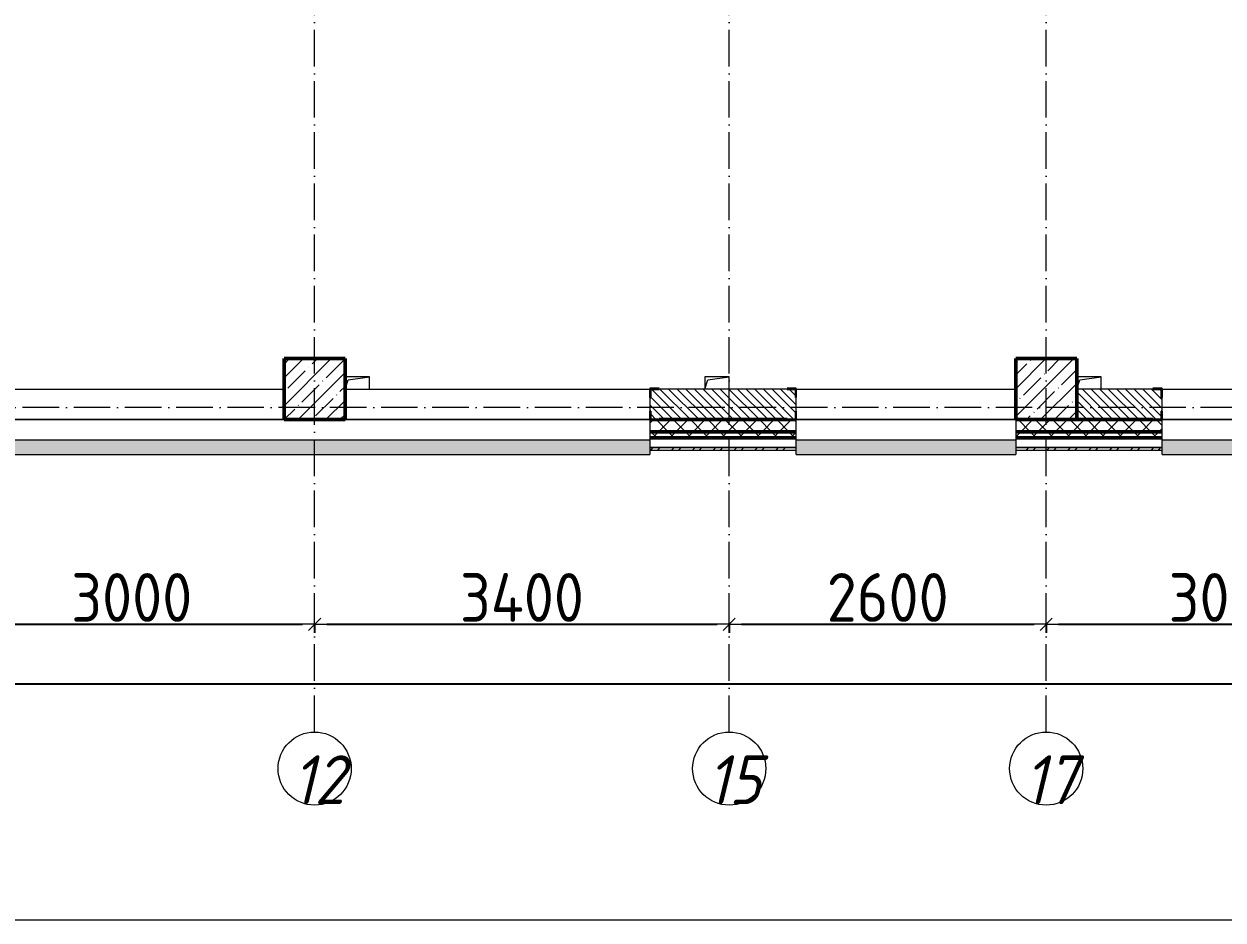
# Model space of a CAD drawing. Header units: millimetres. Extents: x -213536 to 1564669, y -45299 to 942238.
# Drawn here: x 160095 to 169929, y 452991 to 460343 of the extents above; entities that cross this region are included whole.
import ezdxf

# ---------------------------------------------------------------- set-up
doc = ezdxf.new("R2010")
doc.units = ezdxf.units.MM
doc.linetypes.add('50_200_ШТРИХ_1Т_ш5_п1_п1_', pattern=[700, 500, -100, 0, -100])
for name, color, linetype, lineweight in [('A-____-____-DIMS', 7, 'Continuous', 9), ('A-GENM-____-MCUT', 7, 'Continuous', 25), ('A-GENM-____-OTLN', 7, 'Continuous', 9), ('A-GENM-____-OTLN-1', 7, 'Continuous', 25), ('A-GLAZ-____-OTLN', 7, 'Continuous', 9), ('A-WALL-____-MCUT-2', 7, 'Continuous', 50), ('A-WALL-____-MCUT-3', 7, 'Continuous', 9), ('A-WALL-____-OTLN', 7, 'Continuous', 9), ('A-WALL-____-PATT-1', 7, 'Continuous', 9), ('A-WALL-FNSH-MCUT-1', 7, 'Continuous', 9), ('S-COLS-____-MCUT', 7, 'Continuous', 50), ('S-COLS-____-OTLN', 7, 'Continuous', 9), ('S-GRID-____-IDEN', 7, 'Continuous', 9), ('S-GRID-____-OTLN-1', 7, '50_200_ШТРИХ_1Т_ш5_п1_п1_', 9)]:
    doc.layers.add(name, color=color, linetype=linetype, lineweight=lineweight)
doc.layers.add('A-GLAZ-____-OTLN-1', color=7, linetype='Continuous', lineweight=9, true_color=0xc0c0c0)
doc.styles.add('ISOCPEUR_I', font='isocpeui.ttf', dxfattribs={"width": 0.9, "height": 2.5})
doc.styles.add('СПДС', font='isocpeur.ttf', dxfattribs={"width": 0.9})
doc.dimstyles.new('Размера А3', dxfattribs={"dimtxt": 200, "dimasz": 100, "dimexe": 70, "dimexo": 100, "dimgap": 20, "dimtad": 1, "dimdec": 0, "dimrnd": 10, "dimzin": 0, "dimdsep": 46, "dimtxsty": 'СПДС', "dimblk": 'ARROWHEAD_6', "dimcen": 1, "dimclrd": 256, "dimclre": 256, "dimclrt": 256, "dimazin": 0, "dimtfac": 1, "dimtdec": 0, "dimtmove": 2, "dimatfit": 3, "dimfxl": 1, "dimtolj": 1, "dimtzin": 0, "dimarcsym": 0})
pattern_1 = [(45, (142429.06, 459015.94), (-70.71068, 70.71068), []), (135, (142429.06, 459015.94), (-70.71068, -70.71068), [])]
pattern_2 = [(135, (142429.057, 459015.94), (-35.35534, -35.35534), [])]

# ---------------------------------------------------------------- blocks, each defined once
blk = doc.blocks.new('BSC_Колонна _Прямоугольная - 500х500-V76-АР1_План отверстий 3 этажа в осях 1-64_А-ГГ')
at = {"layer": 'S-COLS-____-OTLN'}
h = blk.add_hatch(dxfattribs=at)
h.set_pattern_fill('FP_113', color=256, style=0, pattern_type=2)
h.set_pattern_definition([(45, (-20050, 1668.96), (-114.0493, 114.0493), []), (45, (-19935.95, 1668.96), (-114.0493, 114.0493), [201.613, -40.323, 3.353, -36.97])])
h.paths.add_polyline_path([(-250, -250), (250, -250), (250, 250), (-250, 250)], flags=0)
at = {"layer": 'S-COLS-____-MCUT'}
for p, q in [((250, 250), (-250, 250)), ((-250, 250), (-250, -250)), ((250, -250), (250, 250)), ((-250, -250), (250, -250))]:
    blk.add_line(p, q, dxfattribs=at)
blk = doc.blocks.new('BSC_Колонна _Прямоугольная - 500х500-V104-АР1_План отверстий 3 этажа в осях 1-64_А-ГГ')
at = {"layer": 'S-COLS-____-OTLN'}
h = blk.add_hatch(dxfattribs=at)
h.set_pattern_fill('FP_127', color=256, style=0, pattern_type=2)
h.set_pattern_definition([(45, (-26050, 1668.96), (-114.0493, 114.0493), []), (45, (-25935.95, 1668.96), (-114.0493, 114.0493), [201.613, -40.323, 3.353, -36.97])])
h.paths.add_polyline_path([(-250, -250), (250, -250), (250, 250), (-250, 250)], flags=0)
at = {"layer": 'S-COLS-____-MCUT'}
for p, q in [((250, 250), (-250, 250)), ((-250, 250), (-250, -250)), ((250, -250), (250, 250)), ((-250, -250), (250, -250))]:
    blk.add_line(p, q, dxfattribs=at)
blk = doc.blocks.new('Фахверк_СКБ_Уголок - 250_2700-27497298-АР1_План отверстий 3 этажа в осях 1-64_А-ГГ')
at = {"layer": 'A-GENM-____-MCUT'}
for p, q in [((200, 181), (125, 181)), ((125, 181), (125, 106)), ((125, 106), (131, 106)), ((131, 106), (131, 175)), ((131, 175), (200, 175)), ((200, 175), (200, 181)), ((131, -6), (125, -6)), ((125, -6), (125, -81)), ((125, -81), (200, -81)), ((131, -75), (131, -6)), ((200, -75), (131, -75)), ((200, -81), (200, -75))]:
    blk.add_line(p, q, dxfattribs=at)
blk = doc.blocks.new('AR_Отверстие прямоугольное _в плите_ - AR_Отверстие прямоугольное _в плите_-30510712-АР1_План отверстий 3 этажа в осях 1-64_А-ГГ')
at = {"layer": 'A-GENM-____-OTLN'}
for p, q in [((100, 50), (-100, 50)), ((-100, -50), (-75, 25)), ((-75, 25), (100, 50)), ((100, -50), (100, 50))]:
    blk.add_line(p, q, dxfattribs=at)
blk = doc.blocks.new('AR_Отверстие прямоугольное _в плите_ - AR_Отверстие прямоугольное _в плите_-V184-АР1_План отверстий 3 этажа в осях 1-64_А-ГГ')
at = {"layer": 'A-GENM-____-OTLN'}
for p, q in [((100, 50), (-100, 50)), ((-100, 50), (-100, -50)), ((-100, -50), (-75, 25)), ((-75, 25), (100, 50)), ((100, -50), (100, 50))]:
    blk.add_line(p, q, dxfattribs=at)
blk = doc.blocks.new('Отлив_СКБ - Отлив витража_120_НВФ-31885342-АР1_План отверстий 3 этажа в осях 1-64_А-ГГ')
at = {"layer": 'A-GLAZ-____-OTLN-1'}
for points in [[(7800, -2), (7800, 0), (0, 0), (0, -2), (6195.9, -2)], [(7800, -120), (7800, -2), (0, -2), (0, -120), (6195.9, -120)]]:
    blk.add_hatch(color=256, dxfattribs=at).paths.add_polyline_path(points, flags=0)
at = {"layer": 'A-GLAZ-____-OTLN'}
for p, q in [((0, 0), (7800, 0)), ((7800, -2), (0, -2)), ((0, -120), (0, -83)), ((7800, -83), (7800, -120)), ((0, -120), (7800, -120))]:
    blk.add_line(p, q, dxfattribs=at)
blk = doc.blocks.new('Отлив_СКБ - Отлив витража_120_НВФ-V214-АР1_План отверстий 3 этажа в осях 1-64_А-ГГ')
at = {"layer": 'A-GLAZ-____-OTLN-1'}
for points in [[(0, -2), (1800, -2), (1800, 0), (0, 0)], [(730.8, -120), (1800, -120), (1800, -2), (0, -2), (0, -120)]]:
    blk.add_hatch(color=256, dxfattribs=at).paths.add_polyline_path(points, flags=0)
at = {"layer": 'A-GLAZ-____-OTLN'}
for p, q in [((0, 0), (1800, 0)), ((1800, -2), (0, -2)), ((0, -120), (0, -83)), ((1800, -63), (1800, -120)), ((0, -120), (1800, -120))]:
    blk.add_line(p, q, dxfattribs=at)
blk = doc.blocks.new('Отлив_СКБ - Отлив витража_120_НВФ-31885687-АР1_План отверстий 3 этажа в осях 1-64_А-ГГ')
at = {"layer": 'A-GLAZ-____-OTLN-1'}
for points in [[(0, 0), (0, -2), (1800, -2), (1800, 0), (534.2, 0)], [(0, -2), (0, -120), (1800, -120), (1800, -2), (534.2, -2)]]:
    blk.add_hatch(color=256, dxfattribs=at).paths.add_polyline_path(points, flags=0)
at = {"layer": 'A-GLAZ-____-OTLN'}
for p, q in [((0, 0), (1800, 0)), ((1800, -2), (0, -2)), ((0, -120), (0, -83)), ((1800, -83), (1800, -120)), ((0, -120), (1800, -120))]:
    blk.add_line(p, q, dxfattribs=at)
blk = doc.blocks.new('Ось сетки - Круг_Ø6_00__ISO-2_5_0_9K_-25732049-АР1_План отверстий 3 этажа в осях 1-64_А-ГГ')
at = {"layer": 'S-GRID-____-IDEN'}
blk.add_circle((0, 0), 3, dxfattribs=at)
blk = doc.blocks.new('ARROWHEAD_6')
at = {"color": 0, "linetype": 'Continuous'}
for p, q in [((0, 0), (-1, 0)), ((-0.5, -0.5), (0.5, 0.5))]:
    blk.add_line(p, q, dxfattribs=at)
blk = doc.blocks.new('*D2810')
at = {"layer": 'A-____-____-DIMS', "lineweight": -2, "transparency": 16777216}
for p, q in [((159479.1, 455423.5), (159479.1, 455347.4)), ((159579.1, 455417.4), (162379.1, 455417.4)), ((162479.1, 455423.5), (162479.1, 455347.4))]:
    blk.add_line(p, q, dxfattribs=at)
at = {"layer": 'Defpoints', "color": 0, "lineweight": 50, "transparency": 16777216}
for p in [(159479.1, 455523.5), (162479.1, 455523.5), (162479.1, 455417.4)]:
    blk.add_point(p, dxfattribs=at)
at = {"layer": 'A-____-____-DIMS', "lineweight": -2, "transparency": 16777216, "xscale": 100, "yscale": 100, "zscale": 100, "rotation": 180}
blk.add_blockref('ARROWHEAD_6', (159479.1, 455417.4), dxfattribs=at)
at = {"layer": 'A-____-____-DIMS', "lineweight": -2, "transparency": 16777216, "xscale": 100, "yscale": 100, "zscale": 100}
blk.add_blockref('ARROWHEAD_6', (162479.1, 455417.4), dxfattribs=at)
at = {"layer": 'A-____-____-DIMS', "transparency": 16777216, "insert": (160979.1, 455637.4), "char_height": 400, "attachment_point": 5, "style": 'СПДС'}
blk.add_mtext('\\A1;3000', dxfattribs=at)
blk = doc.blocks.new('*D2811')
at = {"layer": 'A-____-____-DIMS', "lineweight": -2, "transparency": 16777216}
for p, q in [((162479.1, 455423.5), (162479.1, 455347.4)), ((162579.1, 455417.4), (165779.1, 455417.4)), ((165879.1, 455423.5), (165879.1, 455347.4))]:
    blk.add_line(p, q, dxfattribs=at)
at = {"layer": 'Defpoints', "color": 0, "lineweight": 50, "transparency": 16777216}
for p in [(162479.1, 455523.5), (165879.1, 455523.5), (165879.1, 455417.4)]:
    blk.add_point(p, dxfattribs=at)
at = {"layer": 'A-____-____-DIMS', "lineweight": -2, "transparency": 16777216, "xscale": 100, "yscale": 100, "zscale": 100, "rotation": 180}
blk.add_blockref('ARROWHEAD_6', (162479.1, 455417.4), dxfattribs=at)
at = {"layer": 'A-____-____-DIMS', "lineweight": -2, "transparency": 16777216, "xscale": 100, "yscale": 100, "zscale": 100}
blk.add_blockref('ARROWHEAD_6', (165879.1, 455417.4), dxfattribs=at)
at = {"layer": 'A-____-____-DIMS', "transparency": 16777216, "insert": (164179.1, 455637.4), "char_height": 400, "attachment_point": 5, "style": 'СПДС'}
blk.add_mtext('\\A1;3400', dxfattribs=at)
blk = doc.blocks.new('*D2812')
at = {"layer": 'A-____-____-DIMS', "lineweight": -2, "transparency": 16777216}
for p, q in [((165879.1, 455423.5), (165879.1, 455347.4)), ((165979.1, 455417.4), (168379.1, 455417.4)), ((168479.1, 455423.5), (168479.1, 455347.4))]:
    blk.add_line(p, q, dxfattribs=at)
at = {"layer": 'Defpoints', "color": 0, "lineweight": 50, "transparency": 16777216}
for p in [(165879.1, 455523.5), (168479.1, 455523.5), (168479.1, 455417.4)]:
    blk.add_point(p, dxfattribs=at)
at = {"layer": 'A-____-____-DIMS', "lineweight": -2, "transparency": 16777216, "xscale": 100, "yscale": 100, "zscale": 100, "rotation": 180}
blk.add_blockref('ARROWHEAD_6', (165879.1, 455417.4), dxfattribs=at)
at = {"layer": 'A-____-____-DIMS', "lineweight": -2, "transparency": 16777216, "xscale": 100, "yscale": 100, "zscale": 100}
blk.add_blockref('ARROWHEAD_6', (168479.1, 455417.4), dxfattribs=at)
at = {"layer": 'A-____-____-DIMS', "transparency": 16777216, "insert": (167179.1, 455637.4), "char_height": 400, "attachment_point": 5, "style": 'СПДС'}
blk.add_mtext('\\A1;2600', dxfattribs=at)
blk = doc.blocks.new('*D2813')
at = {"layer": 'A-____-____-DIMS', "lineweight": -2, "transparency": 16777216}
for p, q in [((168479.1, 455423.5), (168479.1, 455347.4)), ((168579.1, 455417.4), (171379.1, 455417.4)), ((171479.1, 455423.5), (171479.1, 455347.4))]:
    blk.add_line(p, q, dxfattribs=at)
at = {"layer": 'Defpoints', "color": 0, "lineweight": 50, "transparency": 16777216}
for p in [(168479.1, 455523.5), (171479.1, 455523.5), (171479.1, 455417.4)]:
    blk.add_point(p, dxfattribs=at)
at = {"layer": 'A-____-____-DIMS', "lineweight": -2, "transparency": 16777216, "xscale": 100, "yscale": 100, "zscale": 100, "rotation": 180}
blk.add_blockref('ARROWHEAD_6', (168479.1, 455417.4), dxfattribs=at)
at = {"layer": 'A-____-____-DIMS', "lineweight": -2, "transparency": 16777216, "xscale": 100, "yscale": 100, "zscale": 100}
blk.add_blockref('ARROWHEAD_6', (171479.1, 455417.4), dxfattribs=at)
at = {"layer": 'A-____-____-DIMS', "transparency": 16777216, "insert": (169979.1, 455637.4), "char_height": 400, "attachment_point": 5, "style": 'СПДС'}
blk.add_mtext('\\A1;3000', dxfattribs=at)
blk = doc.blocks.new('*D2834')
at = {"layer": 'A-____-____-DIMS', "lineweight": -2, "transparency": 16777216}
for p, q in [((140079.1, 454935.3), (140079.1, 454859.2)), ((140179.1, 454929.2), (243479.1, 454929.2)), ((243579.1, 454935.3), (243579.1, 454859.2))]:
    blk.add_line(p, q, dxfattribs=at)
at = {"layer": 'Defpoints', "color": 0, "lineweight": 50, "transparency": 16777216}
for p in [(140079.1, 455035.3), (243579.1, 455035.3), (243579.1, 454929.2)]:
    blk.add_point(p, dxfattribs=at)
at = {"layer": 'A-____-____-DIMS', "lineweight": -2, "transparency": 16777216, "xscale": 100, "yscale": 100, "zscale": 100, "rotation": 180}
blk.add_blockref('ARROWHEAD_6', (140079.1, 454929.2), dxfattribs=at)
at = {"layer": 'A-____-____-DIMS', "lineweight": -2, "transparency": 16777216, "xscale": 100, "yscale": 100, "zscale": 100}
blk.add_blockref('ARROWHEAD_6', (243579.1, 454929.2), dxfattribs=at)
at = {"layer": 'A-____-____-DIMS', "transparency": 16777216, "insert": (191829.1, 455149.2), "char_height": 400, "attachment_point": 5, "style": 'СПДС'}
blk.add_mtext('\\A1;103500', dxfattribs=at)

msp = doc.modelspace()

# ---------------------------------------------------------------- hatches: boundary and pattern name
at = {"layer": 'A-WALL-____-PATT-1'}
h = msp.add_hatch(dxfattribs=at)
h.set_pattern_fill('FP_6', color=256, style=0, pattern_type=2)
h.set_pattern_definition(pattern_2)
h.paths.add_polyline_path([(166354.1, 457097), (166423.1, 457097), (166423.1, 457166), (166429.1, 457166), (166429.1, 457278), (166423.1, 457278), (166423.1, 457347), (165235.1, 457347), (165235.1, 457278), (165229.1, 457278), (165229.1, 457166), (165235.1, 457166), (165235.1, 457097), (165392.4, 457097)], flags=0)
h = msp.add_hatch(dxfattribs=at)
h.set_pattern_fill('FP_6', color=256, style=0, pattern_type=2)
h.set_pattern_definition(pattern_2)
h.paths.add_polyline_path([(168729.1, 457097), (169423.1, 457097), (169423.1, 457166), (169429.1, 457166), (169429.1, 457278), (169423.1, 457278), (169423.1, 457347), (168729.1, 457347)], flags=0)
h = msp.add_hatch(dxfattribs=at)
h.set_pattern_fill('FP_1', color=256, style=0, pattern_type=2)
h.set_pattern_definition(pattern_1)
h.paths.add_polyline_path([(243179.1, 456997), (243679.1, 456997), (243679.1, 457097), (234654.1, 457097), (234654.1, 457091), (234579.1, 457091), (234579.1, 456997), (243160.8, 456997)], flags=0)
h.paths.add_polyline_path([(231672.3, 456997), (232779.1, 456997), (232779.1, 457091), (232704.1, 457091), (232704.1, 457097), (224829.1, 457097), (224829.1, 456997), (231429.1, 456997)], flags=0)
h.paths.add_polyline_path([(223829.1, 456997), (223829.1, 457097), (222704.1, 457097), (222704.1, 457091), (222629.1, 457091), (222629.1, 456997), (223718.7, 456997)], flags=0)
h.paths.add_polyline_path([(220829.1, 456997), (220829.1, 457091), (220754.1, 457091), (220754.1, 457097), (219704.1, 457097), (219704.1, 457091), (219629.1, 457091), (219629.1, 456997), (220183.8, 456997)], flags=0)
h.paths.add_polyline_path([(217829.1, 456997), (217829.1, 457097), (216704.1, 457097), (216704.1, 457091), (216629.1, 457091), (216629.1, 456997), (216704.1, 456997)], flags=0)
h.paths.add_polyline_path([(213429.1, 456997), (214829.1, 456997), (214829.1, 457097), (213504.1, 457097), (213504.1, 457091), (213429.1, 457091)], flags=0)
h.paths.add_polyline_path([(211346.5, 456997), (211629.1, 456997), (211629.1, 457091), (211554.1, 457091), (211554.1, 457097), (210504.1, 457097), (210504.1, 457091), (210429.1, 457091), (210429.1, 456997), (210462.8, 456997)], flags=0)
h.paths.add_polyline_path([(208629.1, 456997), (208629.1, 457097), (207504.1, 457097), (207504.1, 457091), (207429.1, 457091), (207429.1, 456997), (207504.1, 456997)], flags=0)
h.paths.add_polyline_path([(205279.1, 456997), (205629.1, 456997), (205629.1, 457091), (205554.1, 457091), (205554.1, 457097), (204504.1, 457097), (204504.1, 457091), (204429.1, 457091), (204429.1, 456997), (205160.4, 456997)], flags=0)
h.paths.add_polyline_path([(202629.1, 456997), (202629.1, 457091), (202554.1, 457091), (202554.1, 457097), (201504.1, 457097), (201504.1, 457091), (201429.1, 457091), (201429.1, 456997), (202509.2, 456997)], flags=0)
h.paths.add_polyline_path([(199629.1, 456997), (199629.1, 457091), (199554.1, 457091), (199554.1, 457097), (198504.1, 457097), (198504.1, 457091), (198429.1, 457091), (198429.1, 456997), (198974.2, 456997)], flags=0)
h.paths.add_polyline_path([(195439.3, 456997), (196629.1, 456997), (196629.1, 457091), (196554.1, 457091), (196554.1, 457097), (195504.1, 457097), (195504.1, 457091), (195429.1, 457091), (195429.1, 456997), (195435.1, 456997)], flags=0)
h.paths.add_polyline_path([(192429.1, 456997), (193629.1, 456997), (193629.1, 457091), (193554.1, 457091), (193554.1, 457097), (192504.1, 457097), (192504.1, 457091), (192429.1, 457091)], flags=0)
h.paths.add_polyline_path([(187485.7, 456997), (187629.1, 456997), (187629.1, 457091), (187554.1, 457091), (187554.1, 457097), (186504.1, 457097), (186504.1, 457091), (186429.1, 457091), (186429.1, 456997), (187279.1, 456997)], flags=0)
h.paths.add_polyline_path([(184629.1, 456997), (184629.1, 457091), (184554.1, 457091), (184554.1, 457097), (183504.1, 457097), (183504.1, 457091), (183429.1, 457091), (183429.1, 456997), (184623.1, 456997)], flags=0)
h.paths.add_polyline_path([(181299.6, 456997), (181629.1, 456997), (181629.1, 457091), (181554.1, 457091.6), (181554.1, 457097), (180229.1, 457097), (180229.1, 456997)], flags=0)
h.paths.add_polyline_path([(177764.7, 456997), (178429.1, 456997), (178429.1, 457091), (178354.1, 457091), (178354.1, 457097), (177229.1, 457097), (177229.1, 456997)], flags=0)
h.paths.add_polyline_path([(175429.1, 456997), (175429.1, 457091), (175354.1, 457091), (175354.1, 457097), (174304.1, 457097), (174304.1, 457091), (174229.1, 457091), (174229.7, 456997), (175423.1, 456997)], flags=0)
h.paths.add_polyline_path([(172429.1, 456997), (172429.1, 457091), (172354.1, 457091), (172354.1, 457097), (171229.1, 457097), (171229.1, 456997), (171578.5, 456997)], flags=0)
h.paths.add_polyline_path([(169429.1, 456997), (169429.1, 457091), (169354.1, 457091), (169354.1, 457097), (168229.1, 457097), (168229.1, 456997), (168927.3, 456997)], flags=0)
h.paths.add_polyline_path([(166429.1, 456997), (166429.1, 457091), (166354.1, 457091), (166354.1, 457097), (165304.1, 457097), (165304.1, 457091), (165229.1, 457091), (165229.1, 456997), (165392.4, 456997)], flags=0)
h.paths.add_polyline_path([(156555.1, 456997), (157429.1, 456997), (157429.1, 457091), (157354.1, 457091), (157354.1, 457097), (156304.1, 457097), (156304.1, 457091), (156229.1, 457091), (156229.1, 456997)], flags=0)
h.paths.add_polyline_path([(154787.6, 456997), (155229.1, 456997), (155229.1, 457091), (155154.1, 457091), (155154.1, 457097), (149904.1, 457097), (149904.1, 457091), (149829.1, 457091), (149829.1, 456997), (153329.1, 456997)], flags=0)
h.paths.add_polyline_path([(147717.8, 456997), (148829.1, 456997), (148829.1, 457091), (148754.1, 457091), (148754.1, 457097), (139979.1, 457097), (139979.1, 456997), (145950.3, 456997)], flags=0)
h = msp.add_hatch(dxfattribs=at)
h.set_pattern_fill('FP_1', color=256, style=0, pattern_type=2)
h.set_pattern_definition(pattern_1)
h.paths.add_polyline_path([(243679.1, 456947), (243779.1, 456947), (243779.1, 456997), (234579.1, 456997), (234579.1, 456947), (243160.8, 456947)], flags=0)
h.paths.add_polyline_path([(231672.3, 456947), (232779.1, 456947), (232779.1, 456997), (224829.1, 456997), (224829.1, 456947), (230788.6, 456947)], flags=0)
h.paths.add_polyline_path([(223718.7, 456947), (223829.1, 456947), (223829.1, 456997), (222629.1, 456997), (222629.1, 456947), (222835, 456947)], flags=0)
h.paths.add_polyline_path([(219629.1, 456947), (220829.1, 456947), (220829.1, 456997), (219629.1, 456997)], flags=0)
h.paths.add_polyline_path([(216648.9, 456947), (217829.1, 456947), (217829.1, 456997), (216629.1, 456997), (216629.1, 456947)], flags=0)
h.paths.add_polyline_path([(214829.1, 456947), (214829.1, 456997), (213429.1, 456997), (213429.1, 456947), (213997.7, 456947)], flags=0)
h.paths.add_polyline_path([(211629.1, 456947), (211629.1, 456997), (210429.1, 456997), (210429.1, 456947), (211346.5, 456947)], flags=0)
h.paths.add_polyline_path([(208629.1, 456947), (208629.1, 456997), (207429.1, 456997), (207429.1, 456947)], flags=0)
h.paths.add_polyline_path([(205629.1, 456947), (205629.1, 456997), (204429.1, 456997), (204429.1, 456947), (205160.4, 456947)], flags=0)
h.paths.add_polyline_path([(201429.1, 456947), (202629.1, 456947), (202629.1, 456997), (201429.1, 456997)], flags=0)
h.paths.add_polyline_path([(198429.1, 456947), (199629.1, 456947), (199629.1, 456997), (198429.1, 456997)], flags=0)
h.paths.add_polyline_path([(195439.3, 456947), (196629.1, 456947), (196629.1, 456997), (195429.1, 456997), (195429.1, 456947)], flags=0)
h.paths.add_polyline_path([(193629.1, 456947), (193629.1, 456997), (192429.1, 456997), (192429.1, 456947), (192788.1, 456947)], flags=0)
h.paths.add_polyline_path([(187485.7, 456947), (187629.1, 456947), (187629.1, 456997), (186429.1, 456997), (186429.1, 456947), (186602, 456947)], flags=0)
h.paths.add_polyline_path([(184629.1, 456947), (184629.1, 456997), (183429.1, 456997), (183429.1, 456947), (183950.8, 456947)], flags=0)
h.paths.add_polyline_path([(181299.6, 456947), (181629.1, 456947), (181629.1, 456997), (180229.1, 456997), (180229.1, 456947)], flags=0)
h.paths.add_polyline_path([(178429.1, 456947), (178429.1, 456997), (177229.1, 456997), (177229.1, 456947), (177764.7, 456947)], flags=0)
h.paths.add_polyline_path([(175429.1, 456947), (175429.1, 456997), (174229.1, 456997), (174229.7, 456947)], flags=0)
h.paths.add_polyline_path([(172429.1, 456947), (172429.1, 456997), (171229.1, 456997), (171229.1, 456947), (171578.5, 456947)], flags=0)
h.paths.add_polyline_path([(169429.1, 456947), (169429.1, 456997), (168229.1, 456997), (168229.1, 456947), (168927.3, 456947)], flags=0)
h.paths.add_polyline_path([(165392.4, 456947), (166429.1, 456947), (166429.1, 456997), (165229.1, 456997), (165229.1, 456947)], flags=0)
h.paths.add_polyline_path([(156229.1, 456947), (157429.1, 456947), (157429.1, 456997), (156229.1, 456997)], flags=0)
h.paths.add_polyline_path([(155229.1, 456947), (155229.1, 456997), (149829.1, 456997), (149829.1, 456947), (154787.6, 456947)], flags=0)
h.paths.add_polyline_path([(148601.5, 456947), (148829.1, 456947), (148829.1, 456997), (139879.1, 456997), (139879.1, 456947), (147717.8, 456947)], flags=0)
h = msp.add_hatch(dxfattribs=at)
h.set_pattern_fill('FP_3', color=256, style=0, pattern_type=2)
h.set_pattern_definition([(45, (142429.06, 459015.94), (-85.5366, 85.5366), []), (45, (142486.08, 459015.94), (-85.5366, 85.5366), [])])
h.paths.add_polyline_path([(180744.1, 456847), (180744.1, 456867), (180230.1, 456867), (180230.1, 456847)], flags=0)
h.paths.add_polyline_path([(178429.1, 456847), (178429.1, 456867), (177229.1, 456867), (177229.1, 456847), (177764.7, 456847)], flags=0)
h.paths.add_polyline_path([(175429.1, 456847), (175429.1, 456867), (174230.1, 456867), (174230.1, 456847)], flags=0)
h.paths.add_polyline_path([(172429.1, 456847), (172429.1, 456867), (171229.1, 456867), (171229.1, 456847), (171578.5, 456847)], flags=0)
h.paths.add_polyline_path([(168927.3, 456847), (169429.1, 456847), (169429.1, 456867), (168230.1, 456867), (168230.1, 456847)], flags=0)
h.paths.add_polyline_path([(166429.1, 456847), (166429.1, 456867), (165229.1, 456867), (165229.1, 456847), (165392.4, 456847)], flags=0)
h.paths.add_polyline_path([(156555.1, 456847), (157429.1, 456847), (157429.1, 456867), (156229.1, 456867), (156229.1, 456847)], flags=0)
h.paths.add_polyline_path([(155229.1, 456847), (155229.1, 456867), (149829.1, 456867), (149829.1, 456847), (154787.6, 456847)], flags=0)
h.paths.add_polyline_path([(148601.5, 456847), (148829.1, 456847), (148829.1, 456867), (139749.1, 456867), (139749.1, 456847), (147717.8, 456847)], flags=0)

# ---------------------------------------------------------------- linework, layer by layer
at = {"color": 1, "lineweight": 0}
msp.add_lwpolyline([(134866.3, 551818.7), (248102.3, 551818.7), (248102.3, 452990.7), (134866.3, 452990.7)], close=True, dxfattribs=at)
at = {"layer": 'A-WALL-____-MCUT-2'}
for p, q in [((166354.1, 457097), (165304.1, 457097)), ((165304.1, 457097), (166354.1, 457097)), ((169354.1, 457097), (168729.1, 457097)), ((168729.1, 457097), (169354.1, 457097)), ((165229.1, 456997), (166429.1, 456997)), ((168229.1, 456997), (169429.1, 456997)), ((165229.1, 456947), (166429.1, 456947)), ((168229.1, 456947), (169429.1, 456947))]:
    msp.add_line(p, q, dxfattribs=at)
at = {"layer": 'A-WALL-____-MCUT-3'}
for p, q in [((165229.1, 457278), (165229.1, 457166)), ((166354.1, 457347), (165304.1, 457347)), ((166429.1, 457166), (166429.1, 457278)), ((169354.1, 457347), (168729.1, 457347)), ((169429.1, 457166), (169429.1, 457278)), ((165229.1, 457091), (165229.1, 456867)), ((166429.1, 456867), (166429.1, 457091)), ((168229.1, 457097), (168229.1, 456867)), ((169429.1, 456867), (169429.1, 457091)), ((165229.1, 456867), (166429.1, 456867)), ((168229.1, 456867), (169429.1, 456867))]:
    msp.add_line(p, q, dxfattribs=at)
at = {"layer": 'A-WALL-____-OTLN'}
for p, q in [((159729.1, 457347), (162229.1, 457347)), ((162729.1, 457347), (165229.1, 457347)), ((166429.1, 457347), (168229.1, 457347)), ((169429.1, 457347), (171229.1, 457347)), ((159729.1, 457097), (162229.1, 457097)), ((162229.1, 457097), (159729.1, 457097)), ((162729.1, 457097), (165229.1, 457097)), ((165229.1, 457097), (162729.1, 457097)), ((166429.1, 457097), (168229.1, 457097)), ((168229.1, 457097), (166429.1, 457097)), ((169429.1, 457097), (171229.1, 457097)), ((171229.1, 457097), (169429.1, 457097))]:
    msp.add_line(p, q, dxfattribs=at)
at = {"layer": 'A-WALL-FNSH-MCUT-1'}
for p, q in [((166429.1, 456867), (165229.1, 456867)), ((165229.1, 456867), (165229.1, 456847)), ((165229.1, 456847), (166429.1, 456847)), ((166429.1, 456847), (166429.1, 456867)), ((169429.1, 456867), (168230.1, 456867)), ((168230.1, 456867), (168230.1, 456847)), ((168230.1, 456847), (169429.1, 456847)), ((169429.1, 456847), (169429.1, 456867))]:
    msp.add_line(p, q, dxfattribs=at)
at = {"layer": 'S-GRID-____-OTLN-1', "color": 251, "ltscale": 0.6, "true_color": 0x636466}
for p, q in [((162479.1, 454533.3), (162479.1, 508896.9)), ((165879.1, 454533.3), (165879.1, 508896.9)), ((168479.1, 454533.3), (168479.1, 469166.5)), ((246503.5, 457197), (137760.3, 457197))]:
    msp.add_line(p, q, dxfattribs=at)

# ---------------------------------------------------------------- block references
at = {"layer": 'A-GENM-____-OTLN'}
for name, p in [('AR_Отверстие прямоугольное _в плите_ - AR_Отверстие прямоугольное _в плите_-30510712-АР1_План отверстий 3 этажа в осях 1-64_А-ГГ', (162829.1, 457397)), ('AR_Отверстие прямоугольное _в плите_ - AR_Отверстие прямоугольное _в плите_-V184-АР1_План отверстий 3 этажа в осях 1-64_А-ГГ', (165779.1, 457397)), ('AR_Отверстие прямоугольное _в плите_ - AR_Отверстие прямоугольное _в плите_-30510712-АР1_План отверстий 3 этажа в осях 1-64_А-ГГ', (168829.1, 457397))]:
    msp.add_blockref(name, p, dxfattribs=at)
at = {"layer": 'A-GENM-____-OTLN-1'}
msp.add_blockref('Фахверк_СКБ_Уголок - 250_2700-27497298-АР1_План отверстий 3 этажа в осях 1-64_А-ГГ', (165104.1, 457172), dxfattribs=at)
at = {"layer": 'A-GENM-____-OTLN-1', "rotation": 180}
for p in [(166554.1, 457272), (169554.1, 457272)]:
    msp.add_blockref('Фахверк_СКБ_Уголок - 250_2700-27497298-АР1_План отверстий 3 этажа в осях 1-64_А-ГГ', p, dxfattribs=at)
at = {"layer": 'A-GLAZ-____-OTLN'}
for name, p in [('Отлив_СКБ - Отлив витража_120_НВФ-31885342-АР1_План отверстий 3 этажа в осях 1-64_А-ГГ', (157429.1, 456930)), ('Отлив_СКБ - Отлив витража_120_НВФ-V214-АР1_План отверстий 3 этажа в осях 1-64_А-ГГ', (166429.1, 456930)), ('Отлив_СКБ - Отлив витража_120_НВФ-31885687-АР1_План отверстий 3 этажа в осях 1-64_А-ГГ', (169429.1, 456930))]:
    msp.add_blockref(name, p, dxfattribs=at)
at = {"layer": 'S-COLS-____-OTLN'}
for name, p in [('BSC_Колонна _Прямоугольная - 500х500-V76-АР1_План отверстий 3 этажа в осях 1-64_А-ГГ', (162479.1, 457347)), ('BSC_Колонна _Прямоугольная - 500х500-V104-АР1_План отверстий 3 этажа в осях 1-64_А-ГГ', (168479.1, 457347))]:
    msp.add_blockref(name, p, dxfattribs=at)
at = {"layer": 'S-GRID-____-IDEN', "xscale": 99.99999999999993, "yscale": 99.99999999999993, "zscale": 99.99999999999993}
for p in [(162479.1, 454233.3), (165879.1, 454233.3), (168479.1, 454233.3)]:
    msp.add_blockref('Ось сетки - Круг_Ø6_00__ISO-2_5_0_9K_-25732049-АР1_План отверстий 3 этажа в осях 1-64_А-ГГ', p, dxfattribs=at)

# ---------------------------------------------------------------- texts
at = {"layer": 'S-GRID-____-IDEN', "char_height": 400, "width": 346.329, "attachment_point": 1, "style": 'ISOCPEUR_I'}
for s, insert in [('12', (162298, 454342.1)), ('15', (165698, 454342.1)), ('17', (168298, 454342.1))]:
    msp.add_mtext(s, dxfattribs=dict(at, insert=insert))

# ---------------------------------------------------------------- dimensions: what is measured, and where the dimension line sits
at = {"layer": 'A-____-____-DIMS'}
for base, p1, p2, picture, middle in [((162479.1, 455417.4), (159479.1, 455523.5), (162479.1, 455523.5), '*D2810', (160979.1, 455637.4)), ((165879.1, 455417.4), (162479.1, 455523.5), (165879.1, 455523.5), '*D2811', (164179.1, 455637.4)), ((168479.1, 455417.4), (165879.1, 455523.5), (168479.1, 455523.5), '*D2812', (167179.1, 455637.4)), ((171479.1, 455417.4), (168479.1, 455523.5), (171479.1, 455523.5), '*D2813', (169979.1, 455637.4)), ((243579.1, 454929.2), (140079.1, 455035.3), (243579.1, 455035.3), '*D2834', (191829.1, 455149.2))]:
    dim = msp.add_linear_dim(base=base, p1=p1, p2=p2, dimstyle='Размера А3', override={"dimtxt": 400}, dxfattribs=at)
    dim.commit()
    dim.dimension.update_dxf_attribs({"geometry": picture, "text_midpoint": middle})

doc.saveas('drawing.dxf')
